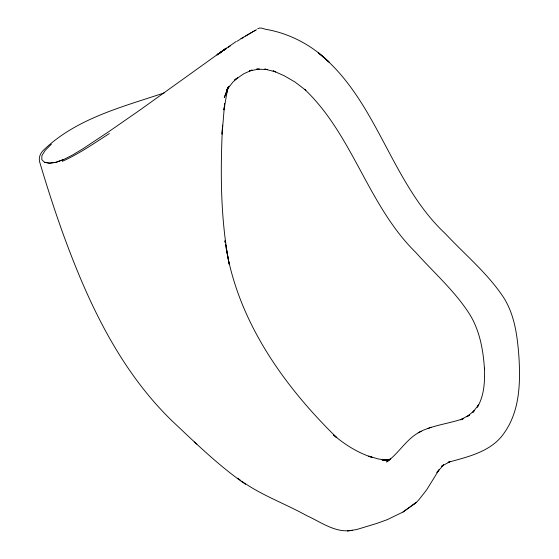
<?xml version="1.0" encoding="UTF-8"?>
<svg xmlns="http://www.w3.org/2000/svg" width="559" height="559" viewBox="0 0 559 559"><rect width="100%" height="100%" fill="white"/><g stroke="black" fill="none" stroke-linecap="round" stroke-linejoin="round"><path stroke-width="0.84" d="M222.552 125.167C220.274 171.592 220.407 218.534 229.232 264.33L226.171 247.574M222.496 125.901L222.098 134.104L224.627 103.324M224.229 107.349L224.005 109.871L227.625 88.434M226.912 91.215L226.297 94.443L228.156 87.791M227.953 87.574L224.271 97.685L228.386 87.127M227.848 88.392L229.19 86.163M228.624 86.82L226.318 90.474L232.698 82.327L237.575 77.701M443.657 464.871L436.886 472.453L439.053 469.784L426.657 489.845L419.376 499.145L416.532 502.275L402.976 512.03L387.457 519.577L376.668 523.476L356.712 529.52L347.439 531.05M51.4 144.173L45.188 150.378L41.89 155.654L41.806 159.657L44.434 162.215L49.269 163.165L55.802 162.334L63.523 159.546M256.511 29.99L256.609 29.683M236.359 78.567L234.528 80.161L243.857 73.704L252.123 70.05M421.234 431.38C406.819 437.83 399.273 453.174 386.59 462.007L389.993 459.449M443.566 464.732L441.617 466.22L450.344 461.475L448.066 462.349C468.735 456.542 492.039 451.567 504.679 432.247C519.528 410.893 520.45 383.705 519.031 358.661L518.976 357.571C517.48 336.958 514.951 315.479 503.687 297.605C487.734 273.421 465.095 254.792 445.453 233.774C390.461 182.451 377.577 100.131 318.197 52.693L329.027 62.063C312.292 45.607 290.904 34.078 267.838 29.669C264.568 29.662 260.822 26.622 257.699 28.719M225.752 48.591L216.983 54.978L236.164 41.464M413.129 504.742L416.532 502.275L402.976 512.03M217.304 54.684L226.088 48.36M217.884 54.167L140.973 109.333L109.333 131.288L83.228 148.589L72.698 154.92L63.656 159.546L55.956 162.348L49.444 163.193L44.629 162.271M217.626 54.384L226.241 48.256M217.751 54.258L226.381 48.165M219.051 53.713L222.37 51.393M224.355 50.003L226.346 48.605M228.345 47.235L230.35 45.88M109.375 133.538C94.045 143.377 78.987 153.893 62.294 161.348M237.044 41.268L239.713 39.619M241.034 38.802L243.661 37.187M240.23 39.179L255.673 30.109M245.541 36.049L251.543 32.471M252.165 32.101L255.701 30.193M418.153 432.68C432.331 425.133 448.535 423.869 463.495 418.586L460.567 419.83L469.539 414.897L467.093 416.741L474.549 410.299L472.683 412.57L478.574 404.751L477.344 407.225C484.367 395.472 484.912 381.448 484.401 368.129L484.471 369.226C483.283 350.451 479.908 331.277 470.077 314.934C455.292 291.456 434.182 272.988 415.798 252.465C368.046 205.621 353.12 135.446 304.69 89.377L305.864 90.334L295.04 82.04L284.189 75.738L273.211 70.881L275.713 71.894L264.707 69.071L266.978 69.449M428.026 428.515L431.031 427.244M251.529 70.148L249.44 70.902L259.397 69.03M390.741 458.876L386.052 460.483L388.267 460.099M164.15 92.927C121.981 107.042 75.584 118.683 42.966 150.713C39.71 154.081 38.278 158.84 40.045 163.256C49.451 194.798 59.708 226.088 71.706 256.742C95.1 316.904 125.44 375.809 172.34 421.151C195.804 443.238 218.939 465.913 245.527 484.29M352.247 530.253C335.707 533.447 321.062 522.099 306.765 515.671C285.328 503.715 261.724 495.428 241.663 481.138M258.083 69.016L256.651 69.113L266.881 69.54M389.644 459.743L382.07 460.022L386.751 460.323L377.905 458.869L368.723 456.165L372.504 457.507C357.956 452.895 344.854 444.678 333.332 434.776L336.798 437.676C283.217 385.312 236.946 319.916 225.584 244.29M237.708 478.197L240.342 480.153M194.476 441.987L196.859 444.125M224.963 240.908L225.277 242.599M224.949 240.866L225.256 242.543M225.563 244.22L225.864 245.897"/></g></svg>
